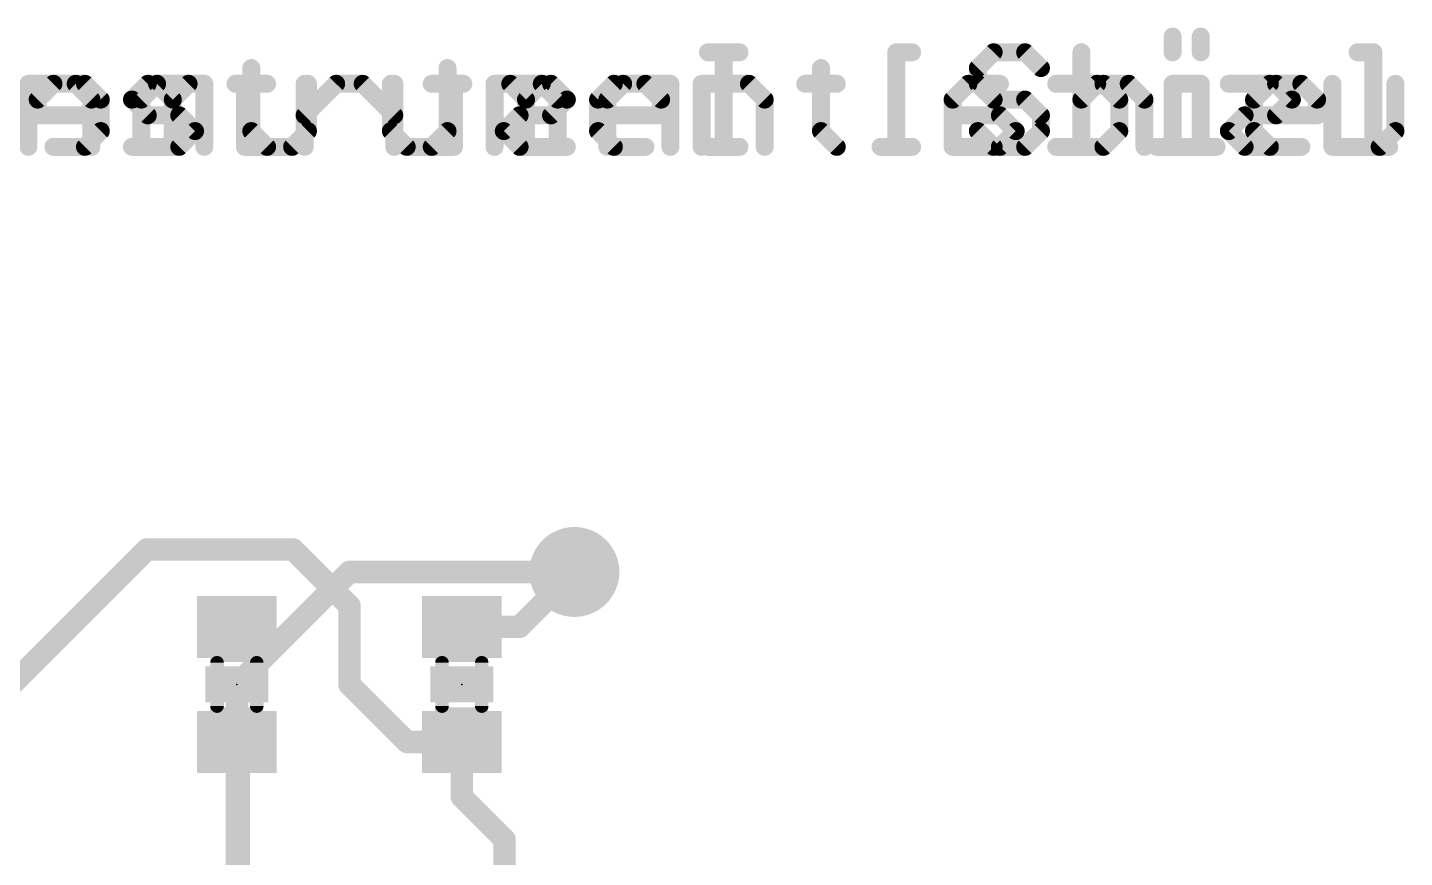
# Model space of a CAD drawing. Extents: x -19.1 to 53.5, y -15.6 to 59.8.
# Drawn here: x 23.04 to 38.58, y 42.5 to 51.87 of the extents above; entities that cross this region are included whole.
import ezdxf

# ---------------------------------------------------------------- set-up
doc = ezdxf.new("R2010")
doc.units = 0
for name, color, linetype in [('1', 12, 'CONTINUOUS'), ('16', 132, 'CONTINUOUS'), ('18', 110, 'CONTINUOUS'), ('21', 41, 'CONTINUOUS'), ('22', 40, 'CONTINUOUS'), ('23', 53, 'CONTINUOUS'), ('51', 53, 'CONTINUOUS')]:
    doc.layers.add(name, color=color, linetype=linetype)

# ---------------------------------------------------------------- blocks, each defined once
blk = doc.blocks.new('RECT')
blk.add_solid([(-0.5, -0.5), (0.5, -0.5), (-0.5, 0.5), (0.5, 0.5)])
blk = doc.blocks.new('ROUNDV')
at = {"const_width": 0.5}
blk.add_lwpolyline([(0, -0.25, 1), (0, 0.25, 1), (0, -0.25)], format="xyb", dxfattribs=at)

msp = doc.modelspace()

# ---------------------------------------------------------------- linework, layer by layer
at = {"layer": '1', "const_width": 0.254}
for points in [[(22.86, 44.45), (24.384, 45.974)], [(24.384, 45.974), (26.035, 45.974)], [(26.035, 45.974), (26.67, 45.339)], [(29.21, 45.72), (28.59, 45.1)], [(26.67, 45.339), (26.67, 44.45)], [(28.59, 45.1), (27.94, 45.1)], [(26.67, 44.45), (27.32, 43.8)], [(25.42, 43.78), (25.4, 43.8)], [(25.42, 41.08), (25.42, 43.78)], [(27.32, 43.8), (27.94, 43.8)], [(27.94, 43.8), (27.94, 43.18)], [(27.94, 43.18), (28.42, 42.7)], [(28.42, 42.7), (28.42, 41.08)]]:
    msp.add_lwpolyline(points, dxfattribs=at)
at = {"layer": '1', "const_width": 0.127}
for points in [[(24.384, 46.0375, 1), (24.384, 45.9105)], [(24.4289, 45.9291, 1), (24.3391, 46.0189)], [(26.0799, 46.0189, 1), (25.9901, 45.9291)], [(26.035, 45.9105, 1), (26.035, 46.0375)], [(29.2549, 45.6751, 1), (29.1651, 45.7649)], [(26.7335, 45.339, 1), (26.6065, 45.339)], [(26.6251, 45.2941, 1), (26.7149, 45.3839)], [(27.94, 45.1635, 1), (27.94, 45.0365)], [(28.5451, 45.1449, 1), (28.6349, 45.0551)], [(28.59, 45.0365, 1), (28.59, 45.1635)], [(26.7149, 44.4949, 1), (26.6251, 44.4051)], [(26.6065, 44.45, 1), (26.7335, 44.45)], [(25.4449, 43.8449, 1), (25.3551, 43.7551)], [(25.4835, 43.78, 1), (25.3565, 43.78)], [(25.3751, 43.7351, 1), (25.4649, 43.8249)], [(27.32, 43.8635, 1), (27.32, 43.7365)], [(27.2751, 43.7551, 1), (27.3649, 43.8449)], [(28.0035, 43.8, 1), (27.8765, 43.8)], [(27.94, 43.7365, 1), (27.94, 43.8635)], [(27.9849, 43.2249, 1), (27.8951, 43.1351)], [(27.8765, 43.18, 1), (28.0035, 43.18)], [(28.4835, 42.7, 1), (28.3565, 42.7)], [(28.3751, 42.6551, 1), (28.4649, 42.7449)]]:
    msp.add_lwpolyline(points, format="xyb", dxfattribs=at)
at = {"layer": '16', "const_width": 0.254}
for points in [[(25.4, 44.45), (26.67, 45.72)], [(26.67, 45.72), (29.21, 45.72)], [(25.4, 39.08), (25.4, 44.45)]]:
    msp.add_lwpolyline(points, dxfattribs=at)
at = {"layer": '16', "const_width": 0.127}
for points in [[(26.67, 45.7835, 1), (26.67, 45.6565)], [(26.7149, 45.6751, 1), (26.6251, 45.7649)], [(29.21, 45.6565, 1), (29.21, 45.7835)], [(25.4635, 44.45, 1), (25.3365, 44.45)], [(25.3551, 44.4949, 1), (25.4449, 44.4051)]]:
    msp.add_lwpolyline(points, format="xyb", dxfattribs=at)
at = {"layer": '21', "const_width": 0.2032}
for points in [[(36.282, 51.7663), (36.282, 51.5883)], [(33.9432, 51.5883), (33.7652, 51.4104)], [(34.2991, 51.5883), (33.9432, 51.5883)], [(34.477, 51.4104), (34.2991, 51.5883)], [(34.9346, 51.5883), (34.9346, 50.5206)], [(38.053, 51.5883), (38.231, 51.5883)], [(38.231, 51.5883), (38.231, 50.5206)], [(25.5625, 51.4104), (25.5625, 50.6986)], [(31.9942, 51.4104), (31.9942, 50.6986)], [(33.7652, 51.4104), (33.7652, 51.2324)], [(23.0458, 50.5206), (23.0458, 51.2324)], [(23.0458, 51.2324), (23.5796, 51.2324)], [(23.5796, 51.2324), (23.7576, 51.0545)], [(24.2152, 51.0545), (24.3931, 51.2324)], [(24.3931, 51.2324), (24.927, 51.2324)], [(25.3846, 51.2324), (25.7405, 51.2324)], [(26.1642, 50.5206), (26.1642, 51.2324)], [(26.1642, 50.8765), (26.5201, 51.2324)], [(26.5201, 51.2324), (26.698, 51.2324)], [(27.1387, 51.2324), (27.1387, 50.6986)], [(27.8505, 50.5206), (27.8505, 51.2324)], [(28.3081, 50.5206), (28.3081, 51.2324)], [(28.3081, 51.2324), (28.486, 51.2324)], [(28.486, 51.2324), (28.664, 51.0545)], [(28.664, 51.0545), (28.8419, 51.2324)], [(28.8419, 51.2324), (29.0199, 51.0545)], [(29.4775, 51.0545), (29.6554, 51.2324)], [(29.6554, 51.2324), (30.0113, 51.2324)], [(30.0113, 51.2324), (30.1893, 51.0545)], [(30.6469, 50.5206), (30.6469, 51.2324)], [(30.6469, 51.2324), (31.1807, 51.2324)], [(31.1807, 51.2324), (31.3587, 51.0545)], [(31.8162, 51.2324), (32.1722, 51.2324)], [(33.7652, 51.2324), (33.9432, 51.0545)], [(34.9346, 51.0545), (35.1126, 51.2324)], [(35.1126, 51.2324), (35.4685, 51.2324)], [(35.4685, 51.2324), (35.6464, 51.0545)], [(36.104, 51.2324), (36.282, 51.2324)], [(36.282, 51.2324), (36.282, 50.5206)], [(36.8836, 51.0545), (37.0616, 51.2324)], [(37.0616, 51.2324), (37.4175, 51.2324)], [(37.4175, 51.2324), (37.5954, 51.0545)], [(23.7576, 51.0545), (23.7576, 50.5206)], [(24.3931, 50.8765), (24.2152, 51.0545)], [(28.664, 51.0545), (28.664, 50.5206)], [(29.0199, 51.0545), (29.0199, 50.5206)], [(29.4775, 50.6986), (29.4775, 51.0545)], [(30.1893, 51.0545), (30.1893, 50.8765)], [(31.3587, 51.0545), (31.3587, 50.5206)], [(33.9432, 51.0545), (34.2991, 51.0545)], [(34.2991, 51.0545), (34.477, 50.8765)], [(35.6464, 51.0545), (35.6464, 50.5206)], [(36.8836, 50.6986), (36.8836, 51.0545)], [(37.5954, 51.0545), (37.5954, 50.8765)], [(24.749, 50.8765), (24.3931, 50.8765)], [(24.927, 50.6986), (24.749, 50.8765)], [(30.1893, 50.8765), (29.4775, 50.8765)], [(34.477, 50.8765), (34.477, 50.6986)], [(37.5954, 50.8765), (36.8836, 50.8765)], [(24.749, 50.5206), (24.927, 50.6986)], [(25.5625, 50.6986), (25.7405, 50.5206)], [(27.1387, 50.6986), (27.3166, 50.5206)], [(29.6554, 50.5206), (29.4775, 50.6986)], [(31.9942, 50.6986), (32.1722, 50.5206)], [(33.9432, 50.5206), (33.7652, 50.6986)], [(34.477, 50.6986), (34.2991, 50.5206)], [(37.0616, 50.5206), (36.8836, 50.6986)], [(24.2152, 50.5206), (24.749, 50.5206)], [(27.3166, 50.5206), (27.8505, 50.5206)], [(30.0113, 50.5206), (29.6554, 50.5206)], [(34.2991, 50.5206), (33.9432, 50.5206)], [(36.104, 50.5206), (36.4599, 50.5206)], [(37.4175, 50.5206), (37.0616, 50.5206)], [(38.053, 50.5206), (38.4089, 50.5206)]]:
    msp.add_lwpolyline(points, dxfattribs=at)
at = {"layer": '21', "const_width": 0.1016}
for points in [[(36.3328, 51.7663, 1), (36.2312, 51.7663)], [(33.9432, 51.6391, 1), (33.9432, 51.5375)], [(33.9791, 51.5524, 1), (33.9073, 51.6242)], [(34.335, 51.6242, 1), (34.2632, 51.5524)], [(34.2991, 51.5375, 1), (34.2991, 51.6391)], [(34.9854, 51.5883, 1), (34.8838, 51.5883)], [(36.2312, 51.5883, 1), (36.3328, 51.5883)], [(38.053, 51.6391, 1), (38.053, 51.5375)], [(38.2818, 51.5883, 1), (38.1802, 51.5883)], [(38.231, 51.5375, 1), (38.231, 51.6391)], [(25.6133, 51.4104, 1), (25.5117, 51.4104)], [(32.045, 51.4104, 1), (31.9434, 51.4104)], [(33.816, 51.4104, 1), (33.7144, 51.4104)], [(33.7293, 51.4463, 1), (33.8012, 51.3744)], [(34.4411, 51.3744, 1), (34.513, 51.4463)], [(23.0966, 51.2324, 1), (22.995, 51.2324)], [(23.0458, 51.2832, 1), (23.0458, 51.1816)], [(23.6155, 51.2683, 1), (23.5437, 51.1965)], [(23.5796, 51.1816, 1), (23.5796, 51.2832)], [(24.3931, 51.2832, 1), (24.3931, 51.1816)], [(24.429, 51.1965, 1), (24.3572, 51.2683)], [(24.927, 51.1816, 1), (24.927, 51.2832)], [(25.3846, 51.2832, 1), (25.3846, 51.1816)], [(25.7405, 51.1816, 1), (25.7405, 51.2832)], [(26.215, 51.2324, 1), (26.1134, 51.2324)], [(26.5201, 51.2832, 1), (26.5201, 51.1816)], [(26.556, 51.1965, 1), (26.4841, 51.2683)], [(26.698, 51.1816, 1), (26.698, 51.2832)], [(27.1895, 51.2324, 1), (27.0879, 51.2324)], [(27.9013, 51.2324, 1), (27.7997, 51.2324)], [(28.3589, 51.2324, 1), (28.2573, 51.2324)], [(28.3081, 51.2832, 1), (28.3081, 51.1816)], [(28.5219, 51.2683, 1), (28.4501, 51.1965)], [(28.486, 51.1816, 1), (28.486, 51.2832)], [(28.8778, 51.2683, 1), (28.806, 51.1965)], [(28.8778, 51.1965, 1), (28.806, 51.2683)], [(29.6554, 51.2832, 1), (29.6554, 51.1816)], [(29.6913, 51.1965, 1), (29.6195, 51.2683)], [(30.0472, 51.2683, 1), (29.9754, 51.1965)], [(30.0113, 51.1816, 1), (30.0113, 51.2832)], [(30.6976, 51.2324, 1), (30.5961, 51.2324)], [(30.6469, 51.2832, 1), (30.6469, 51.1816)], [(31.2166, 51.2683, 1), (31.1448, 51.1965)], [(31.1807, 51.1816, 1), (31.1807, 51.2832)], [(31.8162, 51.2832, 1), (31.8162, 51.1816)], [(32.1722, 51.1816, 1), (32.1722, 51.2832)], [(33.8012, 51.2683, 1), (33.7293, 51.1965)], [(35.1126, 51.2832, 1), (35.1126, 51.1816)], [(35.1485, 51.1965, 1), (35.0767, 51.2683)], [(35.5044, 51.2683, 1), (35.4326, 51.1965)], [(35.4685, 51.1816, 1), (35.4685, 51.2832)], [(36.104, 51.2832, 1), (36.104, 51.1816)], [(36.3328, 51.2324, 1), (36.2312, 51.2324)], [(36.282, 51.1816, 1), (36.282, 51.2832)], [(37.0616, 51.2832, 1), (37.0616, 51.1816)], [(37.0975, 51.1965, 1), (37.0257, 51.2683)], [(37.4534, 51.2683, 1), (37.3816, 51.1965)], [(37.4175, 51.1816, 1), (37.4175, 51.2832)], [(23.8084, 51.0545, 1), (23.7068, 51.0545)], [(24.2511, 51.0904, 1), (24.1792, 51.0185)], [(28.7148, 51.0545, 1), (28.6132, 51.0545)], [(29.0707, 51.0545, 1), (28.9691, 51.0545)], [(29.5283, 51.0545, 1), (29.4267, 51.0545)], [(30.2401, 51.0545, 1), (30.1385, 51.0545)], [(31.4095, 51.0545, 1), (31.3079, 51.0545)], [(33.7144, 51.2324, 1), (33.816, 51.2324)], [(33.9432, 51.1053, 1), (33.9432, 51.0037)], [(34.335, 51.0904, 1), (34.2632, 51.0185)], [(34.2991, 51.0037, 1), (34.2991, 51.1053)], [(35.6972, 51.0545, 1), (35.5956, 51.0545)], [(36.9344, 51.0545, 1), (36.8328, 51.0545)], [(37.6462, 51.0545, 1), (37.5446, 51.0545)], [(23.7217, 51.0185, 1), (23.7935, 51.0904)], [(24.1792, 51.0904, 1), (24.2511, 51.0185)], [(28.628, 51.0904, 1), (28.6999, 51.0185)], [(28.628, 51.0185, 1), (28.6999, 51.0904)], [(28.9839, 51.0185, 1), (29.0558, 51.0904)], [(29.4415, 51.0904, 1), (29.5134, 51.0185)], [(30.1533, 51.0185, 1), (30.2252, 51.0904)], [(31.3227, 51.0185, 1), (31.3946, 51.0904)], [(33.9073, 51.0185, 1), (33.9791, 51.0904)], [(34.8987, 51.0904, 1), (34.9706, 51.0185)], [(35.6105, 51.0185, 1), (35.6824, 51.0904)], [(36.8477, 51.0904, 1), (36.9196, 51.0185)], [(37.5595, 51.0185, 1), (37.6314, 51.0904)], [(24.3931, 50.9273, 1), (24.3931, 50.8257)], [(24.3572, 50.8406, 1), (24.429, 50.9124)], [(24.7849, 50.9124, 1), (24.7131, 50.8406)], [(24.749, 50.8257, 1), (24.749, 50.9273)], [(26.1282, 50.9124, 1), (26.2001, 50.8406)], [(29.4775, 50.9273, 1), (29.4775, 50.8257)], [(30.1385, 50.8765, 1), (30.2401, 50.8765)], [(30.1893, 50.8257, 1), (30.1893, 50.9273)], [(34.5278, 50.8765, 1), (34.4262, 50.8765)], [(34.4411, 50.8406, 1), (34.513, 50.9124)], [(36.8836, 50.9273, 1), (36.8836, 50.8257)], [(37.5446, 50.8765, 1), (37.6462, 50.8765)], [(37.5954, 50.8257, 1), (37.5954, 50.9273)], [(24.9629, 50.6626, 1), (24.8911, 50.7345)], [(24.8911, 50.6626, 1), (24.9629, 50.7345)], [(25.5984, 50.7345, 1), (25.5266, 50.6626)], [(25.5117, 50.6986, 1), (25.6133, 50.6986)], [(27.1746, 50.7345, 1), (27.1027, 50.6626)], [(27.0879, 50.6986, 1), (27.1895, 50.6986)], [(29.5134, 50.7345, 1), (29.4415, 50.6626)], [(29.4267, 50.6986, 1), (29.5283, 50.6986)], [(32.0301, 50.7345, 1), (31.9583, 50.6626)], [(31.9434, 50.6986, 1), (32.045, 50.6986)], [(33.8012, 50.7345, 1), (33.7293, 50.6626)], [(34.4262, 50.6986, 1), (34.5278, 50.6986)], [(34.513, 50.6626, 1), (34.4411, 50.7345)], [(36.9196, 50.7345, 1), (36.8477, 50.6626)], [(36.8328, 50.6986, 1), (36.9344, 50.6986)], [(22.995, 50.5206, 1), (23.0966, 50.5206)], [(23.7068, 50.5206, 1), (23.8084, 50.5206)], [(24.2152, 50.5714, 1), (24.2152, 50.4698)], [(24.7131, 50.5565, 1), (24.7849, 50.4847)], [(24.749, 50.4698, 1), (24.749, 50.5714)], [(25.7045, 50.4847, 1), (25.7764, 50.5565)], [(26.1134, 50.5206, 1), (26.215, 50.5206)], [(27.3166, 50.5714, 1), (27.3166, 50.4698)], [(27.2807, 50.4847, 1), (27.3525, 50.5565)], [(27.7997, 50.5206, 1), (27.9013, 50.5206)], [(27.8505, 50.4698, 1), (27.8505, 50.5714)], [(28.2573, 50.5206, 1), (28.3589, 50.5206)], [(28.6132, 50.5206, 1), (28.7148, 50.5206)], [(28.9691, 50.5206, 1), (29.0707, 50.5206)], [(29.6554, 50.5714, 1), (29.6554, 50.4698)], [(29.6195, 50.4847, 1), (29.6913, 50.5565)], [(30.0113, 50.4698, 1), (30.0113, 50.5714)], [(30.5961, 50.5206, 1), (30.6976, 50.5206)], [(31.3079, 50.5206, 1), (31.4095, 50.5206)], [(32.1362, 50.4847, 1), (32.2081, 50.5565)], [(33.9432, 50.5714, 1), (33.9432, 50.4698)], [(33.9073, 50.4847, 1), (33.9791, 50.5565)], [(34.2632, 50.5565, 1), (34.335, 50.4847)], [(34.2991, 50.4698, 1), (34.2991, 50.5714)], [(34.8838, 50.5206, 1), (34.9854, 50.5206)], [(35.5956, 50.5206, 1), (35.6972, 50.5206)], [(36.104, 50.5714, 1), (36.104, 50.4698)], [(36.2312, 50.5206, 1), (36.3328, 50.5206)], [(36.4599, 50.4698, 1), (36.4599, 50.5714)], [(37.0616, 50.5714, 1), (37.0616, 50.4698)], [(37.0257, 50.4847, 1), (37.0975, 50.5565)], [(37.4175, 50.4698, 1), (37.4175, 50.5714)], [(38.053, 50.5714, 1), (38.053, 50.4698)], [(38.1802, 50.5206, 1), (38.2818, 50.5206)], [(38.4089, 50.4698, 1), (38.4089, 50.5714)]]:
    msp.add_lwpolyline(points, format="xyb", dxfattribs=at)
at = {"layer": '22', "const_width": 0.2032}
for points in [[(35.9633, 51.7663), (35.9633, 51.5883)], [(31.0738, 51.5883), (30.7179, 51.5883)], [(30.8959, 50.5206), (30.8959, 51.5883)], [(33.0228, 51.5883), (32.8449, 51.5883)], [(32.8449, 51.5883), (32.8449, 50.5206)], [(27.7775, 51.4104), (27.7775, 50.6986)], [(23.3287, 51.2324), (23.1507, 51.0545)], [(23.6846, 51.2324), (23.3287, 51.2324)], [(23.8625, 51.0545), (23.6846, 51.2324)], [(24.4981, 51.2324), (24.3201, 51.0545)], [(24.676, 51.0545), (24.4981, 51.2324)], [(24.854, 51.2324), (24.676, 51.0545)], [(25.0319, 51.2324), (24.854, 51.2324)], [(25.0319, 50.5206), (25.0319, 51.2324)], [(25.4895, 50.5206), (25.4895, 51.2324)], [(26.2013, 51.2324), (26.2013, 50.6986)], [(26.8199, 51.2324), (26.642, 51.2324)], [(27.1758, 50.8765), (26.8199, 51.2324)], [(27.1758, 50.5206), (27.1758, 51.2324)], [(27.9554, 51.2324), (27.5995, 51.2324)], [(28.9469, 51.2324), (28.413, 51.2324)], [(29.1248, 51.0545), (28.9469, 51.2324)], [(29.7604, 51.2324), (29.5824, 51.0545)], [(30.2942, 51.2324), (29.7604, 51.2324)], [(30.2942, 50.5206), (30.2942, 51.2324)], [(33.6584, 51.2324), (33.4804, 51.0545)], [(34.0143, 51.2324), (33.6584, 51.2324)], [(34.6498, 51.2324), (35.1837, 51.2324)], [(35.1837, 51.2324), (35.3616, 51.0545)], [(36.1412, 51.2324), (35.9633, 51.2324)], [(35.9633, 51.2324), (35.9633, 50.5206)], [(37.1327, 51.2324), (36.5988, 51.2324)], [(37.3106, 51.0545), (37.1327, 51.2324)], [(37.7682, 50.5206), (37.7682, 51.2324)], [(38.48, 51.2324), (38.48, 50.6986)], [(23.1507, 51.0545), (23.1507, 50.8765)], [(23.8625, 50.6986), (23.8625, 51.0545)], [(24.3201, 51.0545), (24.3201, 50.5206)], [(24.676, 51.0545), (24.676, 50.5206)], [(28.9469, 50.8765), (29.1248, 51.0545)], [(29.5824, 51.0545), (29.5824, 50.5206)], [(33.4804, 51.0545), (33.4804, 50.5206)], [(35.3616, 51.0545), (35.3616, 50.6986)], [(37.1327, 50.8765), (37.3106, 51.0545)], [(23.1507, 50.8765), (23.8625, 50.8765)], [(28.413, 50.6986), (28.591, 50.8765)], [(28.591, 50.8765), (28.9469, 50.8765)], [(34.0143, 50.8765), (33.4804, 50.8765)], [(34.1922, 50.6986), (34.0143, 50.8765)], [(36.5988, 50.6986), (36.7767, 50.8765)], [(36.7767, 50.8765), (37.1327, 50.8765)], [(23.6846, 50.5206), (23.8625, 50.6986)], [(26.2013, 50.6986), (26.0234, 50.5206)], [(27.7775, 50.6986), (27.5995, 50.5206)], [(28.591, 50.5206), (28.413, 50.6986)], [(34.0143, 50.5206), (34.1922, 50.6986)], [(35.3616, 50.6986), (35.1837, 50.5206)], [(36.7767, 50.5206), (36.5988, 50.6986)], [(38.48, 50.6986), (38.3021, 50.5206)], [(23.3287, 50.5206), (23.6846, 50.5206)], [(26.0234, 50.5206), (25.4895, 50.5206)], [(29.1248, 50.5206), (28.591, 50.5206)], [(31.0738, 50.5206), (30.7179, 50.5206)], [(33.0228, 50.5206), (32.6669, 50.5206)], [(33.4804, 50.5206), (34.0143, 50.5206)], [(35.1837, 50.5206), (34.6498, 50.5206)], [(36.1412, 50.5206), (35.7853, 50.5206)], [(37.3106, 50.5206), (36.7767, 50.5206)], [(38.3021, 50.5206), (37.7682, 50.5206)]]:
    msp.add_lwpolyline(points, dxfattribs=at)
at = {"layer": '22', "const_width": 0.1016}
for points in [[(36.0141, 51.7663, 1), (35.9125, 51.7663)], [(30.7179, 51.6391, 1), (30.7179, 51.5375)], [(30.9467, 51.5883, 1), (30.8451, 51.5883)], [(31.0738, 51.5375, 1), (31.0738, 51.6391)], [(32.8449, 51.6391, 1), (32.8449, 51.5375)], [(32.8957, 51.5883, 1), (32.7941, 51.5883)], [(33.0228, 51.5375, 1), (33.0228, 51.6391)], [(35.9125, 51.5883, 1), (36.0141, 51.5883)], [(27.8283, 51.4104, 1), (27.7267, 51.4104)], [(23.3287, 51.2832, 1), (23.3287, 51.1816)], [(23.3646, 51.1965, 1), (23.2928, 51.2683)], [(23.7205, 51.2683, 1), (23.6487, 51.1965)], [(23.6846, 51.1816, 1), (23.6846, 51.2832)], [(24.534, 51.2683, 1), (24.4622, 51.1965)], [(24.534, 51.1965, 1), (24.4622, 51.2683)], [(24.854, 51.2832, 1), (24.854, 51.1816)], [(24.8899, 51.1965, 1), (24.8181, 51.2683)], [(25.0827, 51.2324, 1), (24.9811, 51.2324)], [(25.0319, 51.1816, 1), (25.0319, 51.2832)], [(25.5403, 51.2324, 1), (25.4387, 51.2324)], [(26.2521, 51.2324, 1), (26.1505, 51.2324)], [(26.642, 51.2832, 1), (26.642, 51.1816)], [(26.8559, 51.2683, 1), (26.784, 51.1965)], [(26.8199, 51.1816, 1), (26.8199, 51.2832)], [(27.2266, 51.2324, 1), (27.125, 51.2324)], [(27.5995, 51.2832, 1), (27.5995, 51.1816)], [(27.9554, 51.1816, 1), (27.9554, 51.2832)], [(28.413, 51.2832, 1), (28.413, 51.1816)], [(28.9828, 51.2683, 1), (28.911, 51.1965)], [(28.9469, 51.1816, 1), (28.9469, 51.2832)], [(29.7604, 51.2832, 1), (29.7604, 51.1816)], [(29.7963, 51.1965, 1), (29.7245, 51.2683)], [(30.345, 51.2324, 1), (30.2434, 51.2324)], [(30.2942, 51.1816, 1), (30.2942, 51.2832)], [(33.6584, 51.2832, 1), (33.6584, 51.1816)], [(33.6943, 51.1965, 1), (33.6224, 51.2683)], [(34.0143, 51.1816, 1), (34.0143, 51.2832)], [(34.6498, 51.2832, 1), (34.6498, 51.1816)], [(35.2196, 51.2683, 1), (35.1477, 51.1965)], [(35.1837, 51.1816, 1), (35.1837, 51.2832)], [(35.9633, 51.2832, 1), (35.9633, 51.1816)], [(36.0141, 51.2324, 1), (35.9125, 51.2324)], [(36.1412, 51.1816, 1), (36.1412, 51.2832)], [(36.5988, 51.2832, 1), (36.5988, 51.1816)], [(37.1686, 51.2683, 1), (37.0967, 51.1965)], [(37.1327, 51.1816, 1), (37.1327, 51.2832)], [(37.819, 51.2324, 1), (37.7174, 51.2324)], [(38.5308, 51.2324, 1), (38.4292, 51.2324)], [(23.2015, 51.0545, 1), (23.0999, 51.0545)], [(23.9133, 51.0545, 1), (23.8117, 51.0545)], [(24.3709, 51.0545, 1), (24.2693, 51.0545)], [(24.7268, 51.0545, 1), (24.6252, 51.0545)], [(29.1608, 51.0185, 1), (29.0889, 51.0904)], [(29.6332, 51.0545, 1), (29.5316, 51.0545)], [(33.5312, 51.0545, 1), (33.4296, 51.0545)], [(35.4124, 51.0545, 1), (35.3108, 51.0545)], [(37.3465, 51.0185, 1), (37.2747, 51.0904)], [(23.1148, 51.0904, 1), (23.1867, 51.0185)], [(23.8266, 51.0185, 1), (23.8985, 51.0904)], [(24.2842, 51.0904, 1), (24.3561, 51.0185)], [(24.6401, 51.0904, 1), (24.712, 51.0185)], [(24.6401, 51.0185, 1), (24.712, 51.0904)], [(29.0889, 51.0185, 1), (29.1608, 51.0904)], [(29.5465, 51.0904, 1), (29.6183, 51.0185)], [(33.4445, 51.0904, 1), (33.5163, 51.0185)], [(35.3257, 51.0185, 1), (35.3975, 51.0904)], [(37.2747, 51.0185, 1), (37.3465, 51.0904)], [(23.1507, 50.9273, 1), (23.1507, 50.8257)], [(23.0999, 50.8765, 1), (23.2015, 50.8765)], [(23.8625, 50.8257, 1), (23.8625, 50.9273)], [(27.1399, 50.8406, 1), (27.2118, 50.9124)], [(28.591, 50.9273, 1), (28.591, 50.8257)], [(28.6269, 50.8406, 1), (28.5551, 50.9124)], [(28.911, 50.9124, 1), (28.9828, 50.8406)], [(28.9469, 50.8257, 1), (28.9469, 50.9273)], [(33.4804, 50.9273, 1), (33.4804, 50.8257)], [(34.0502, 50.9124, 1), (33.9783, 50.8406)], [(34.0143, 50.8257, 1), (34.0143, 50.9273)], [(36.7767, 50.9273, 1), (36.7767, 50.8257)], [(36.8127, 50.8406, 1), (36.7408, 50.9124)], [(37.0967, 50.9124, 1), (37.1686, 50.8406)], [(37.1327, 50.8257, 1), (37.1327, 50.9273)], [(23.8117, 50.6986, 1), (23.9133, 50.6986)], [(23.8985, 50.6626, 1), (23.8266, 50.7345)], [(26.1505, 50.6986, 1), (26.2521, 50.6986)], [(26.2373, 50.6626, 1), (26.1654, 50.7345)], [(27.7267, 50.6986, 1), (27.8283, 50.6986)], [(27.8134, 50.6626, 1), (27.7416, 50.7345)], [(28.4489, 50.7345, 1), (28.3771, 50.6626)], [(28.3771, 50.7345, 1), (28.4489, 50.6626)], [(34.2281, 50.6626, 1), (34.1563, 50.7345)], [(34.1563, 50.6626, 1), (34.2281, 50.7345)], [(35.3108, 50.6986, 1), (35.4124, 50.6986)], [(35.3975, 50.6626, 1), (35.3257, 50.7345)], [(36.6347, 50.7345, 1), (36.5629, 50.6626)], [(36.5629, 50.7345, 1), (36.6347, 50.6626)], [(38.4292, 50.6986, 1), (38.5308, 50.6986)], [(38.5159, 50.6626, 1), (38.4441, 50.7345)], [(23.3287, 50.5714, 1), (23.3287, 50.4698)], [(23.6487, 50.5565, 1), (23.7205, 50.4847)], [(23.6846, 50.4698, 1), (23.6846, 50.5714)], [(24.2693, 50.5206, 1), (24.3709, 50.5206)], [(24.6252, 50.5206, 1), (24.7268, 50.5206)], [(24.9811, 50.5206, 1), (25.0827, 50.5206)], [(25.4895, 50.5714, 1), (25.4895, 50.4698)], [(25.4387, 50.5206, 1), (25.5403, 50.5206)], [(25.9875, 50.5565, 1), (26.0593, 50.4847)], [(26.0234, 50.4698, 1), (26.0234, 50.5714)], [(27.125, 50.5206, 1), (27.2266, 50.5206)], [(27.5636, 50.5565, 1), (27.6355, 50.4847)], [(28.591, 50.5714, 1), (28.591, 50.4698)], [(28.5551, 50.4847, 1), (28.6269, 50.5565)], [(29.1248, 50.4698, 1), (29.1248, 50.5714)], [(29.5316, 50.5206, 1), (29.6332, 50.5206)], [(30.2434, 50.5206, 1), (30.345, 50.5206)], [(30.7179, 50.5714, 1), (30.7179, 50.4698)], [(30.8451, 50.5206, 1), (30.9467, 50.5206)], [(31.0738, 50.4698, 1), (31.0738, 50.5714)], [(32.6669, 50.5714, 1), (32.6669, 50.4698)], [(32.7941, 50.5206, 1), (32.8957, 50.5206)], [(33.0228, 50.4698, 1), (33.0228, 50.5714)], [(33.4804, 50.5714, 1), (33.4804, 50.4698)], [(33.4296, 50.5206, 1), (33.5312, 50.5206)], [(33.9783, 50.5565, 1), (34.0502, 50.4847)], [(34.0143, 50.4698, 1), (34.0143, 50.5714)], [(34.6498, 50.5714, 1), (34.6498, 50.4698)], [(35.1477, 50.5565, 1), (35.2196, 50.4847)], [(35.1837, 50.4698, 1), (35.1837, 50.5714)], [(35.7853, 50.5714, 1), (35.7853, 50.4698)], [(35.9125, 50.5206, 1), (36.0141, 50.5206)], [(36.1412, 50.4698, 1), (36.1412, 50.5714)], [(36.7767, 50.5714, 1), (36.7767, 50.4698)], [(36.7408, 50.4847, 1), (36.8127, 50.5565)], [(37.3106, 50.4698, 1), (37.3106, 50.5714)], [(37.7682, 50.5714, 1), (37.7682, 50.4698)], [(37.7174, 50.5206, 1), (37.819, 50.5206)], [(38.2661, 50.5565, 1), (38.338, 50.4847)], [(38.3021, 50.4698, 1), (38.3021, 50.5714)]]:
    msp.add_lwpolyline(points, format="xyb", dxfattribs=at)
at = {"layer": '23'}
for p in [(25.4, 44.45), (27.94, 44.45)]:
    msp.add_point(p, dxfattribs=at)
at = {"layer": '51', "const_width": 0.1524}
for points in [[(25.176, 44.205), (25.176, 44.695)], [(25.624, 44.695), (25.624, 44.205)], [(27.716, 44.205), (27.716, 44.695)], [(28.164, 44.695), (28.164, 44.205)]]:
    msp.add_lwpolyline(points, dxfattribs=at)
at = {"layer": '51', "const_width": 0.0762}
for points in [[(25.2141, 44.695, 1), (25.1379, 44.695)], [(25.6621, 44.695, 1), (25.5859, 44.695)], [(27.7541, 44.695, 1), (27.6779, 44.695)], [(28.2021, 44.695, 1), (28.1259, 44.695)], [(25.1379, 44.205, 1), (25.2141, 44.205)], [(25.5859, 44.205, 1), (25.6621, 44.205)], [(27.6779, 44.205, 1), (27.7541, 44.205)], [(28.1259, 44.205, 1), (28.2021, 44.205)]]:
    msp.add_lwpolyline(points, format="xyb", dxfattribs=at)

# ---------------------------------------------------------------- block references
at = {"layer": '1', "xscale": 0.7, "yscale": 0.9, "rotation": 270}
for p in [(25.4, 45.1), (27.94, 45.1), (25.4, 43.8), (27.94, 43.8)]:
    msp.add_blockref('RECT', p, dxfattribs=at)
at = {"layer": '18', "xscale": 1.016, "yscale": 1.016}
msp.add_blockref('ROUNDV', (29.21, 45.72), dxfattribs=at)
msp.add_blockref('ROUNDV', (29.21, 45.72), dxfattribs=at)
at = {"layer": '21', "xscale": 0.4064, "yscale": 0.7112, "rotation": 270}
for p in [(25.4, 44.45), (27.94, 44.45)]:
    msp.add_blockref('RECT', p, dxfattribs=at)
at = {"layer": '51', "xscale": 0.3, "yscale": 0.5999, "rotation": 270}
for p in [(25.3952, 44.854), (27.9352, 44.854), (25.3952, 44.0412), (27.9352, 44.0412)]:
    msp.add_blockref('RECT', p, dxfattribs=at)

doc.saveas('drawing.dxf')
